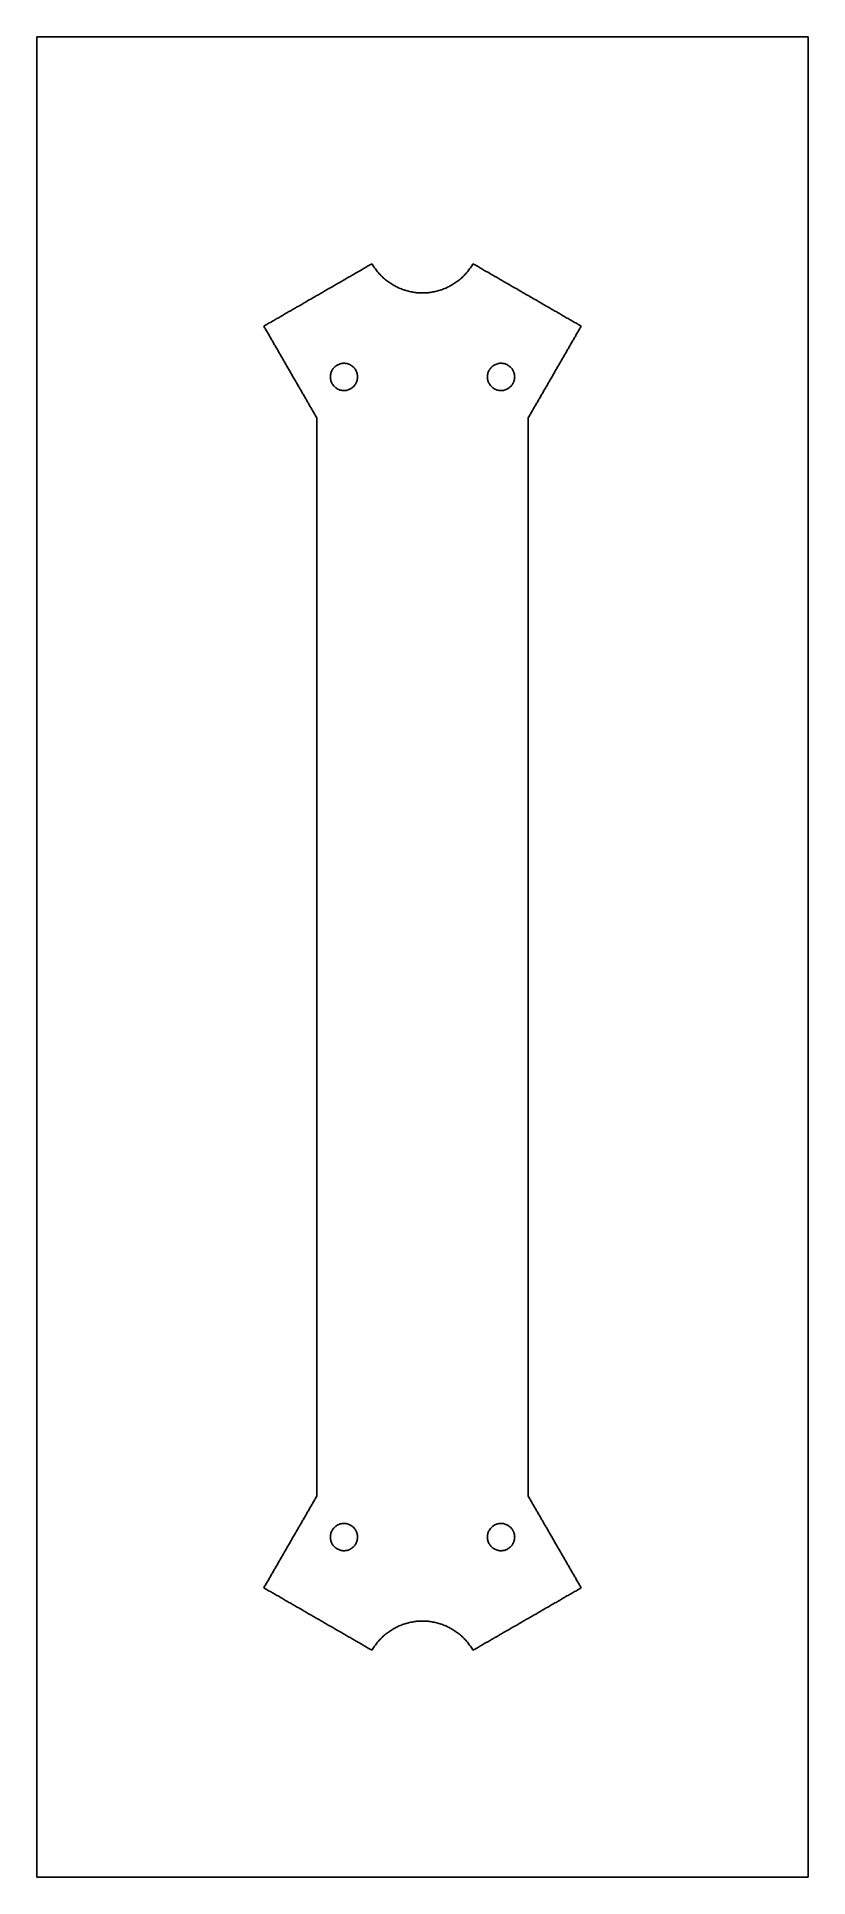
# Model space of a CAD drawing. Header units: metres. Extents: x -31 to 54, y -42 to 161.
import ezdxf

# ---------------------------------------------------------------- set-up
doc = ezdxf.new("R2010")
doc.units = ezdxf.units.M

msp = doc.modelspace()

# ---------------------------------------------------------------- linework, layer by layer
at = {"color": 255}
for points in [[(54.12, 160.77, 0), (53.26, 160.77, 0), (52.41, 160.77, 0), (51.55, 160.77, 0), (50.69, 160.77, 0), (49.83, 160.77, 0), (48.97, 160.77, 0), (48.12, 160.77, 0), (47.26, 160.77, 0), (46.4, 160.77, 0), (45.54, 160.77, 0), (44.68, 160.77, 0), (43.83, 160.77, 0), (42.97, 160.77, 0), (42.11, 160.77, 0), (41.25, 160.77, 0), (40.39, 160.77, 0), (39.54, 160.77, 0), (38.68, 160.77, 0), (37.82, 160.77, 0), (36.96, 160.77, 0), (36.1, 160.77, 0), (35.25, 160.77, 0), (34.39, 160.77, 0), (33.53, 160.77, 0), (32.67, 160.77, 0), (31.81, 160.77, 0), (30.96, 160.77, 0), (30.1, 160.77, 0), (29.24, 160.77, 0), (28.38, 160.77, 0), (27.52, 160.77, 0), (26.66, 160.77, 0), (25.81, 160.77, 0), (24.95, 160.77, 0), (24.09, 160.77, 0), (23.23, 160.77, 0), (22.37, 160.77, 0), (21.52, 160.77, 0), (20.66, 160.77, 0), (19.8, 160.77, 0), (18.94, 160.77, 0), (18.08, 160.77, 0), (17.23, 160.77, 0), (16.37, 160.77, 0), (15.51, 160.77, 0), (14.65, 160.77, 0), (13.79, 160.77, 0), (12.94, 160.77, 0), (12.08, 160.77, 0), (11.22, 160.77, 0), (10.36, 160.77, 0), (9.5, 160.77, 0), (8.65, 160.77, 0), (7.79, 160.77, 0), (6.93, 160.77, 0), (6.07, 160.77, 0), (5.21, 160.77, 0), (4.36, 160.77, 0), (3.5, 160.77, 0), (2.64, 160.77, 0), (1.78, 160.77, 0), (0.92, 160.77, 0), (0.07, 160.77, 0), (-0.79, 160.77, 0), (-1.65, 160.77, 0), (-2.51, 160.77, 0), (-3.37, 160.77, 0), (-4.22, 160.77, 0), (-5.08, 160.77, 0), (-5.94, 160.77, 0), (-6.8, 160.77, 0), (-7.66, 160.77, 0), (-8.52, 160.77, 0), (-9.37, 160.77, 0), (-10.23, 160.77, 0), (-11.09, 160.77, 0), (-11.95, 160.77, 0), (-12.81, 160.77, 0), (-13.66, 160.77, 0), (-14.52, 160.77, 0), (-15.38, 160.77, 0), (-16.24, 160.77, 0), (-17.1, 160.77, 0), (-17.95, 160.77, 0), (-18.81, 160.77, 0), (-19.67, 160.77, 0), (-20.53, 160.77, 0), (-21.39, 160.77, 0), (-22.24, 160.77, 0), (-23.1, 160.77, 0), (-23.96, 160.77, 0), (-24.82, 160.77, 0), (-25.68, 160.77, 0), (-26.53, 160.77, 0), (-27.39, 160.77, 0), (-28.25, 160.77, 0), (-29.11, 160.77, 0), (-29.97, 160.77, 0), (-30.82, 160.77, 0)], [(-30.82, 160.77, 0), (-30.82, 158.72, 0), (-30.82, 156.67, 0), (-30.82, 154.62, 0), (-30.82, 152.57, 0), (-30.82, 150.53, 0), (-30.82, 148.48, 0), (-30.82, 146.43, 0), (-30.82, 144.38, 0), (-30.82, 142.34, 0), (-30.82, 140.29, 0), (-30.82, 138.24, 0), (-30.82, 136.19, 0), (-30.82, 134.14, 0), (-30.82, 132.1, 0), (-30.82, 130.05, 0), (-30.82, 128, 0), (-30.82, 125.95, 0), (-30.82, 123.91, 0), (-30.82, 121.86, 0), (-30.82, 119.81, 0), (-30.82, 117.76, 0), (-30.82, 115.71, 0), (-30.82, 113.67, 0), (-30.82, 111.62, 0), (-30.82, 109.57, 0), (-30.82, 107.52, 0), (-30.82, 105.48, 0), (-30.82, 103.43, 0), (-30.82, 101.38, 0), (-30.82, 99.33, 0), (-30.82, 97.28, 0), (-30.82, 95.24, 0), (-30.82, 93.19, 0), (-30.82, 91.14, 0), (-30.82, 89.09, 0), (-30.82, 87.05, 0), (-30.82, 85, 0), (-30.82, 82.95, 0), (-30.82, 80.9, 0), (-30.82, 78.85, 0), (-30.82, 76.81, 0), (-30.82, 74.76, 0), (-30.82, 72.71, 0), (-30.82, 70.66, 0), (-30.82, 68.62, 0), (-30.82, 66.57, 0), (-30.82, 64.52, 0), (-30.82, 62.47, 0), (-30.82, 60.42, 0), (-30.82, 58.38, 0), (-30.82, 56.33, 0), (-30.82, 54.28, 0), (-30.82, 52.23, 0), (-30.82, 50.18, 0), (-30.82, 48.14, 0), (-30.82, 46.09, 0), (-30.82, 44.04, 0), (-30.82, 41.99, 0), (-30.82, 39.95, 0), (-30.82, 37.9, 0), (-30.82, 35.85, 0), (-30.82, 33.8, 0), (-30.82, 31.75, 0), (-30.82, 29.71, 0), (-30.82, 27.66, 0), (-30.82, 25.61, 0), (-30.82, 23.56, 0), (-30.82, 21.52, 0), (-30.82, 19.47, 0), (-30.82, 17.42, 0), (-30.82, 15.37, 0), (-30.82, 13.32, 0), (-30.82, 11.28, 0), (-30.82, 9.23, 0), (-30.82, 7.18, 0), (-30.82, 5.13, 0), (-30.82, 3.09, 0), (-30.82, 1.04, 0), (-30.82, -1.01, 0), (-30.82, -3.06, 0), (-30.82, -5.11, 0), (-30.82, -7.15, 0), (-30.82, -9.2, 0), (-30.82, -11.25, 0), (-30.82, -13.3, 0), (-30.82, -15.34, 0), (-30.82, -17.39, 0), (-30.82, -19.44, 0), (-30.82, -21.49, 0), (-30.82, -23.54, 0), (-30.82, -25.58, 0), (-30.82, -27.63, 0), (-30.82, -29.68, 0), (-30.82, -31.73, 0), (-30.82, -33.77, 0), (-30.82, -35.82, 0), (-30.82, -37.87, 0), (-30.82, -39.92, 0), (-30.82, -41.97, 0)], [(-30.82, 160.77, 0), (-30.82, 158.72, 0), (-30.82, 156.67, 0), (-30.82, 154.62, 0), (-30.82, 152.57, 0), (-30.82, 150.53, 0), (-30.82, 148.48, 0), (-30.82, 146.43, 0), (-30.82, 144.38, 0), (-30.82, 142.34, 0), (-30.82, 140.29, 0), (-30.82, 138.24, 0), (-30.82, 136.19, 0), (-30.82, 134.14, 0), (-30.82, 132.1, 0), (-30.82, 130.05, 0), (-30.82, 128, 0), (-30.82, 125.95, 0), (-30.82, 123.91, 0), (-30.82, 121.86, 0), (-30.82, 119.81, 0), (-30.82, 117.76, 0), (-30.82, 115.71, 0), (-30.82, 113.67, 0), (-30.82, 111.62, 0), (-30.82, 109.57, 0), (-30.82, 107.52, 0), (-30.82, 105.48, 0), (-30.82, 103.43, 0), (-30.82, 101.38, 0), (-30.82, 99.33, 0), (-30.82, 97.28, 0), (-30.82, 95.24, 0), (-30.82, 93.19, 0), (-30.82, 91.14, 0), (-30.82, 89.09, 0), (-30.82, 87.05, 0), (-30.82, 85, 0), (-30.82, 82.95, 0), (-30.82, 80.9, 0), (-30.82, 78.85, 0), (-30.82, 76.81, 0), (-30.82, 74.76, 0), (-30.82, 72.71, 0), (-30.82, 70.66, 0), (-30.82, 68.62, 0), (-30.82, 66.57, 0), (-30.82, 64.52, 0), (-30.82, 62.47, 0), (-30.82, 60.42, 0), (-30.82, 58.38, 0), (-30.82, 56.33, 0), (-30.82, 54.28, 0), (-30.82, 52.23, 0), (-30.82, 50.18, 0), (-30.82, 48.14, 0), (-30.82, 46.09, 0), (-30.82, 44.04, 0), (-30.82, 41.99, 0), (-30.82, 39.95, 0), (-30.82, 37.9, 0), (-30.82, 35.85, 0), (-30.82, 33.8, 0), (-30.82, 31.75, 0), (-30.82, 29.71, 0), (-30.82, 27.66, 0), (-30.82, 25.61, 0), (-30.82, 23.56, 0), (-30.82, 21.52, 0), (-30.82, 19.47, 0), (-30.82, 17.42, 0), (-30.82, 15.37, 0), (-30.82, 13.32, 0), (-30.82, 11.28, 0), (-30.82, 9.23, 0), (-30.82, 7.18, 0), (-30.82, 5.13, 0), (-30.82, 3.09, 0), (-30.82, 1.04, 0), (-30.82, -1.01, 0), (-30.82, -3.06, 0), (-30.82, -5.11, 0), (-30.82, -7.15, 0), (-30.82, -9.2, 0), (-30.82, -11.25, 0), (-30.82, -13.3, 0), (-30.82, -15.34, 0), (-30.82, -17.39, 0), (-30.82, -19.44, 0), (-30.82, -21.49, 0), (-30.82, -23.54, 0), (-30.82, -25.58, 0), (-30.82, -27.63, 0), (-30.82, -29.68, 0), (-30.82, -31.73, 0), (-30.82, -33.77, 0), (-30.82, -35.82, 0), (-30.82, -37.87, 0), (-30.82, -39.92, 0), (-30.82, -41.97, 0)], [(54.12, -41.97, 0), (54.12, -39.92, 0), (54.12, -37.87, 0), (54.12, -35.82, 0), (54.12, -33.77, 0), (54.12, -31.73, 0), (54.12, -29.68, 0), (54.12, -27.63, 0), (54.12, -25.58, 0), (54.12, -23.54, 0), (54.12, -21.49, 0), (54.12, -19.44, 0), (54.12, -17.39, 0), (54.12, -15.34, 0), (54.12, -13.3, 0), (54.12, -11.25, 0), (54.12, -9.2, 0), (54.12, -7.15, 0), (54.12, -5.11, 0), (54.12, -3.06, 0), (54.12, -1.01, 0), (54.12, 1.04, 0), (54.12, 3.09, 0), (54.12, 5.13, 0), (54.12, 7.18, 0), (54.12, 9.23, 0), (54.12, 11.28, 0), (54.12, 13.32, 0), (54.12, 15.37, 0), (54.12, 17.42, 0), (54.12, 19.47, 0), (54.12, 21.52, 0), (54.12, 23.56, 0), (54.12, 25.61, 0), (54.12, 27.66, 0), (54.12, 29.71, 0), (54.12, 31.75, 0), (54.12, 33.8, 0), (54.12, 35.85, 0), (54.12, 37.9, 0), (54.12, 39.95, 0), (54.12, 41.99, 0), (54.12, 44.04, 0), (54.12, 46.09, 0), (54.12, 48.14, 0), (54.12, 50.18, 0), (54.12, 52.23, 0), (54.12, 54.28, 0), (54.12, 56.33, 0), (54.12, 58.38, 0), (54.12, 60.42, 0), (54.12, 62.47, 0), (54.12, 64.52, 0), (54.12, 66.57, 0), (54.12, 68.62, 0), (54.12, 70.66, 0), (54.12, 72.71, 0), (54.12, 74.76, 0), (54.12, 76.81, 0), (54.12, 78.85, 0), (54.12, 80.9, 0), (54.12, 82.95, 0), (54.12, 85, 0), (54.12, 87.05, 0), (54.12, 89.09, 0), (54.12, 91.14, 0), (54.12, 93.19, 0), (54.12, 95.24, 0), (54.12, 97.28, 0), (54.12, 99.33, 0), (54.12, 101.38, 0), (54.12, 103.43, 0), (54.12, 105.48, 0), (54.12, 107.52, 0), (54.12, 109.57, 0), (54.12, 111.62, 0), (54.12, 113.67, 0), (54.12, 115.71, 0), (54.12, 117.76, 0), (54.12, 119.81, 0), (54.12, 121.86, 0), (54.12, 123.91, 0), (54.12, 125.95, 0), (54.12, 128, 0), (54.12, 130.05, 0), (54.12, 132.1, 0), (54.12, 134.14, 0), (54.12, 136.19, 0), (54.12, 138.24, 0), (54.12, 140.29, 0), (54.12, 142.34, 0), (54.12, 144.38, 0), (54.12, 146.43, 0), (54.12, 148.48, 0), (54.12, 150.53, 0), (54.12, 152.57, 0), (54.12, 154.62, 0), (54.12, 156.67, 0), (54.12, 158.72, 0), (54.12, 160.77, 0)], [(-5.82, 128.89, 0), (-5.7, 128.96, 0), (-5.58, 129.03, 0), (-5.46, 129.1, 0), (-5.34, 129.17, 0), (-5.22, 129.24, 0), (-5.1, 129.31, 0), (-4.98, 129.37, 0), (-4.86, 129.44, 0), (-4.74, 129.51, 0), (-4.62, 129.58, 0), (-4.5, 129.65, 0), (-4.38, 129.72, 0), (-4.26, 129.79, 0), (-4.14, 129.86, 0), (-4.02, 129.93, 0), (-3.9, 130, 0), (-3.78, 130.07, 0), (-3.66, 130.14, 0), (-3.54, 130.21, 0), (-3.42, 130.28, 0), (-3.3, 130.35, 0), (-3.18, 130.42, 0), (-3.06, 130.49, 0), (-2.94, 130.56, 0), (-2.82, 130.62, 0), (-2.7, 130.69, 0), (-2.58, 130.76, 0), (-2.46, 130.83, 0), (-2.34, 130.9, 0), (-2.21, 130.97, 0), (-2.09, 131.04, 0), (-1.97, 131.11, 0), (-1.85, 131.18, 0), (-1.73, 131.25, 0), (-1.61, 131.32, 0), (-1.49, 131.39, 0), (-1.37, 131.46, 0), (-1.25, 131.53, 0), (-1.13, 131.6, 0), (-1.01, 131.67, 0), (-0.89, 131.74, 0), (-0.77, 131.81, 0), (-0.65, 131.88, 0), (-0.53, 131.94, 0), (-0.41, 132.01, 0), (-0.29, 132.08, 0), (-0.17, 132.15, 0), (-0.05, 132.22, 0), (0.07, 132.29, 0), (0.19, 132.36, 0), (0.31, 132.43, 0), (0.43, 132.5, 0), (0.55, 132.57, 0), (0.67, 132.64, 0), (0.79, 132.71, 0), (0.91, 132.78, 0), (1.03, 132.85, 0), (1.15, 132.92, 0), (1.27, 132.99, 0), (1.39, 133.06, 0), (1.51, 133.13, 0), (1.64, 133.2, 0), (1.76, 133.26, 0), (1.88, 133.33, 0), (2, 133.4, 0), (2.12, 133.47, 0), (2.24, 133.54, 0), (2.36, 133.61, 0), (2.48, 133.68, 0), (2.6, 133.75, 0), (2.72, 133.82, 0), (2.84, 133.89, 0), (2.96, 133.96, 0), (3.08, 134.03, 0), (3.2, 134.1, 0), (3.32, 134.17, 0), (3.44, 134.24, 0), (3.56, 134.31, 0), (3.68, 134.38, 0), (3.8, 134.45, 0), (3.92, 134.52, 0), (4.04, 134.58, 0), (4.16, 134.65, 0), (4.28, 134.72, 0), (4.4, 134.79, 0), (4.52, 134.86, 0), (4.64, 134.93, 0), (4.76, 135, 0), (4.88, 135.07, 0), (5, 135.14, 0), (5.12, 135.21, 0), (5.24, 135.28, 0), (5.37, 135.35, 0), (5.49, 135.42, 0), (5.61, 135.49, 0), (5.73, 135.56, 0), (5.85, 135.63, 0), (5.97, 135.7, 0), (6.09, 135.77, 0)], [(17.21, 135.77, 0), (17.14, 135.65, 0), (17.07, 135.53, 0), (17, 135.42, 0), (16.92, 135.31, 0), (16.84, 135.2, 0), (16.76, 135.09, 0), (16.68, 134.98, 0), (16.59, 134.87, 0), (16.5, 134.77, 0), (16.41, 134.67, 0), (16.32, 134.57, 0), (16.23, 134.47, 0), (16.13, 134.38, 0), (16.03, 134.28, 0), (15.93, 134.19, 0), (15.83, 134.1, 0), (15.72, 134.01, 0), (15.62, 133.93, 0), (15.51, 133.85, 0), (15.4, 133.76, 0), (15.29, 133.69, 0), (15.18, 133.61, 0), (15.06, 133.54, 0), (14.95, 133.47, 0), (14.83, 133.4, 0), (14.71, 133.33, 0), (14.59, 133.27, 0), (14.47, 133.21, 0), (14.35, 133.15, 0), (14.22, 133.09, 0), (14.1, 133.04, 0), (13.97, 132.99, 0), (13.85, 132.94, 0), (13.72, 132.9, 0), (13.59, 132.85, 0), (13.46, 132.81, 0), (13.33, 132.78, 0), (13.2, 132.74, 0), (13.06, 132.71, 0), (12.93, 132.68, 0), (12.8, 132.66, 0), (12.66, 132.63, 0), (12.53, 132.61, 0), (12.39, 132.6, 0), (12.26, 132.58, 0), (12.12, 132.57, 0), (11.99, 132.56, 0), (11.85, 132.56, 0), (11.72, 132.55, 0), (11.58, 132.55, 0), (11.45, 132.56, 0), (11.31, 132.56, 0), (11.17, 132.57, 0), (11.04, 132.58, 0), (10.9, 132.6, 0), (10.77, 132.61, 0), (10.63, 132.63, 0), (10.5, 132.66, 0), (10.37, 132.68, 0), (10.23, 132.71, 0), (10.1, 132.74, 0), (9.97, 132.78, 0), (9.84, 132.81, 0), (9.71, 132.85, 0), (9.58, 132.9, 0), (9.45, 132.94, 0), (9.33, 132.99, 0), (9.2, 133.04, 0), (9.07, 133.09, 0), (8.95, 133.15, 0), (8.83, 133.21, 0), (8.71, 133.27, 0), (8.59, 133.33, 0), (8.47, 133.4, 0), (8.35, 133.47, 0), (8.23, 133.54, 0), (8.12, 133.61, 0), (8.01, 133.69, 0), (7.9, 133.76, 0), (7.79, 133.85, 0), (7.68, 133.93, 0), (7.57, 134.01, 0), (7.47, 134.1, 0), (7.37, 134.19, 0), (7.27, 134.28, 0), (7.17, 134.38, 0), (7.07, 134.47, 0), (6.98, 134.57, 0), (6.89, 134.67, 0), (6.8, 134.77, 0), (6.71, 134.87, 0), (6.62, 134.98, 0), (6.54, 135.09, 0), (6.46, 135.2, 0), (6.38, 135.31, 0), (6.3, 135.42, 0), (6.23, 135.53, 0), (6.16, 135.65, 0), (6.09, 135.77, 0)], [(17.21, 135.77, 0), (17.33, 135.7, 0), (17.45, 135.63, 0), (17.57, 135.56, 0), (17.69, 135.49, 0), (17.81, 135.42, 0), (17.93, 135.35, 0), (18.05, 135.28, 0), (18.17, 135.21, 0), (18.29, 135.14, 0), (18.41, 135.07, 0), (18.53, 135, 0), (18.65, 134.93, 0), (18.78, 134.86, 0), (18.9, 134.79, 0), (19.02, 134.72, 0), (19.14, 134.65, 0), (19.26, 134.58, 0), (19.38, 134.52, 0), (19.5, 134.45, 0), (19.62, 134.38, 0), (19.74, 134.31, 0), (19.86, 134.24, 0), (19.98, 134.17, 0), (20.1, 134.1, 0), (20.22, 134.03, 0), (20.34, 133.96, 0), (20.46, 133.89, 0), (20.58, 133.82, 0), (20.7, 133.75, 0), (20.82, 133.68, 0), (20.94, 133.61, 0), (21.06, 133.54, 0), (21.18, 133.47, 0), (21.3, 133.4, 0), (21.42, 133.33, 0), (21.54, 133.26, 0), (21.66, 133.2, 0), (21.78, 133.13, 0), (21.9, 133.06, 0), (22.02, 132.99, 0), (22.14, 132.92, 0), (22.26, 132.85, 0), (22.38, 132.78, 0), (22.5, 132.71, 0), (22.63, 132.64, 0), (22.75, 132.57, 0), (22.87, 132.5, 0), (22.99, 132.43, 0), (23.11, 132.36, 0), (23.23, 132.29, 0), (23.35, 132.22, 0), (23.47, 132.15, 0), (23.59, 132.08, 0), (23.71, 132.01, 0), (23.83, 131.94, 0), (23.95, 131.88, 0), (24.07, 131.81, 0), (24.19, 131.74, 0), (24.31, 131.67, 0), (24.43, 131.6, 0), (24.55, 131.53, 0), (24.67, 131.46, 0), (24.79, 131.39, 0), (24.91, 131.32, 0), (25.03, 131.25, 0), (25.15, 131.18, 0), (25.27, 131.11, 0), (25.39, 131.04, 0), (25.51, 130.97, 0), (25.63, 130.9, 0), (25.75, 130.83, 0), (25.87, 130.76, 0), (25.99, 130.69, 0), (26.11, 130.62, 0), (26.23, 130.56, 0), (26.36, 130.49, 0), (26.48, 130.42, 0), (26.6, 130.35, 0), (26.72, 130.28, 0), (26.84, 130.21, 0), (26.96, 130.14, 0), (27.08, 130.07, 0), (27.2, 130, 0), (27.32, 129.93, 0), (27.44, 129.86, 0), (27.56, 129.79, 0), (27.68, 129.72, 0), (27.8, 129.65, 0), (27.92, 129.58, 0), (28.04, 129.51, 0), (28.16, 129.44, 0), (28.28, 129.37, 0), (28.4, 129.31, 0), (28.52, 129.24, 0), (28.64, 129.17, 0), (28.76, 129.1, 0), (28.88, 129.03, 0), (29, 128.96, 0), (29.12, 128.89, 0)], [(0, 118.8, 0), (-0.06, 118.9, 0), (-0.12, 119, 0), (-0.18, 119.11, 0), (-0.24, 119.21, 0), (-0.29, 119.31, 0), (-0.35, 119.41, 0), (-0.41, 119.51, 0), (-0.47, 119.62, 0), (-0.53, 119.72, 0), (-0.59, 119.82, 0), (-0.65, 119.92, 0), (-0.71, 120.02, 0), (-0.76, 120.12, 0), (-0.82, 120.23, 0), (-0.88, 120.33, 0), (-0.94, 120.43, 0), (-1, 120.53, 0), (-1.06, 120.63, 0), (-1.12, 120.74, 0), (-1.18, 120.84, 0), (-1.24, 120.94, 0), (-1.29, 121.04, 0), (-1.35, 121.14, 0), (-1.41, 121.25, 0), (-1.47, 121.35, 0), (-1.53, 121.45, 0), (-1.59, 121.55, 0), (-1.65, 121.65, 0), (-1.71, 121.76, 0), (-1.76, 121.86, 0), (-1.82, 121.96, 0), (-1.88, 122.06, 0), (-1.94, 122.16, 0), (-2, 122.26, 0), (-2.06, 122.37, 0), (-2.12, 122.47, 0), (-2.18, 122.57, 0), (-2.24, 122.67, 0), (-2.29, 122.77, 0), (-2.35, 122.88, 0), (-2.41, 122.98, 0), (-2.47, 123.08, 0), (-2.53, 123.18, 0), (-2.59, 123.28, 0), (-2.65, 123.39, 0), (-2.71, 123.49, 0), (-2.77, 123.59, 0), (-2.82, 123.69, 0), (-2.88, 123.79, 0), (-2.94, 123.9, 0), (-3, 124, 0), (-3.06, 124.1, 0), (-3.12, 124.2, 0), (-3.18, 124.3, 0), (-3.24, 124.4, 0), (-3.29, 124.51, 0), (-3.35, 124.61, 0), (-3.41, 124.71, 0), (-3.47, 124.81, 0), (-3.53, 124.91, 0), (-3.59, 125.02, 0), (-3.65, 125.12, 0), (-3.71, 125.22, 0), (-3.77, 125.32, 0), (-3.82, 125.42, 0), (-3.88, 125.53, 0), (-3.94, 125.63, 0), (-4, 125.73, 0), (-4.06, 125.83, 0), (-4.12, 125.93, 0), (-4.18, 126.04, 0), (-4.24, 126.14, 0), (-4.29, 126.24, 0), (-4.35, 126.34, 0), (-4.41, 126.44, 0), (-4.47, 126.54, 0), (-4.53, 126.65, 0), (-4.59, 126.75, 0), (-4.65, 126.85, 0), (-4.71, 126.95, 0), (-4.77, 127.05, 0), (-4.82, 127.16, 0), (-4.88, 127.26, 0), (-4.94, 127.36, 0), (-5, 127.46, 0), (-5.06, 127.56, 0), (-5.12, 127.67, 0), (-5.18, 127.77, 0), (-5.24, 127.87, 0), (-5.29, 127.97, 0), (-5.35, 128.07, 0), (-5.41, 128.18, 0), (-5.47, 128.28, 0), (-5.53, 128.38, 0), (-5.59, 128.48, 0), (-5.65, 128.58, 0), (-5.71, 128.68, 0), (-5.77, 128.79, 0), (-5.82, 128.89, 0)], [(29.12, 128.89, 0), (29.06, 128.79, 0), (29, 128.68, 0), (28.95, 128.58, 0), (28.89, 128.48, 0), (28.83, 128.38, 0), (28.77, 128.28, 0), (28.71, 128.18, 0), (28.65, 128.07, 0), (28.59, 127.97, 0), (28.53, 127.87, 0), (28.48, 127.77, 0), (28.42, 127.67, 0), (28.36, 127.56, 0), (28.3, 127.46, 0), (28.24, 127.36, 0), (28.18, 127.26, 0), (28.12, 127.16, 0), (28.06, 127.05, 0), (28, 126.95, 0), (27.95, 126.85, 0), (27.89, 126.75, 0), (27.83, 126.65, 0), (27.77, 126.54, 0), (27.71, 126.44, 0), (27.65, 126.34, 0), (27.59, 126.24, 0), (27.53, 126.14, 0), (27.48, 126.04, 0), (27.42, 125.93, 0), (27.36, 125.83, 0), (27.3, 125.73, 0), (27.24, 125.63, 0), (27.18, 125.53, 0), (27.12, 125.42, 0), (27.06, 125.32, 0), (27, 125.22, 0), (26.95, 125.12, 0), (26.89, 125.02, 0), (26.83, 124.91, 0), (26.77, 124.81, 0), (26.71, 124.71, 0), (26.65, 124.61, 0), (26.59, 124.51, 0), (26.53, 124.4, 0), (26.47, 124.3, 0), (26.42, 124.2, 0), (26.36, 124.1, 0), (26.3, 124, 0), (26.24, 123.9, 0), (26.18, 123.79, 0), (26.12, 123.69, 0), (26.06, 123.59, 0), (26, 123.49, 0), (25.95, 123.39, 0), (25.89, 123.28, 0), (25.83, 123.18, 0), (25.77, 123.08, 0), (25.71, 122.98, 0), (25.65, 122.88, 0), (25.59, 122.77, 0), (25.53, 122.67, 0), (25.47, 122.57, 0), (25.42, 122.47, 0), (25.36, 122.37, 0), (25.3, 122.26, 0), (25.24, 122.16, 0), (25.18, 122.06, 0), (25.12, 121.96, 0), (25.06, 121.86, 0), (25, 121.76, 0), (24.95, 121.65, 0), (24.89, 121.55, 0), (24.83, 121.45, 0), (24.77, 121.35, 0), (24.71, 121.25, 0), (24.65, 121.14, 0), (24.59, 121.04, 0), (24.53, 120.94, 0), (24.47, 120.84, 0), (24.42, 120.74, 0), (24.36, 120.63, 0), (24.3, 120.53, 0), (24.24, 120.43, 0), (24.18, 120.33, 0), (24.12, 120.23, 0), (24.06, 120.12, 0), (24, 120.02, 0), (23.95, 119.92, 0), (23.89, 119.82, 0), (23.83, 119.72, 0), (23.77, 119.62, 0), (23.71, 119.51, 0), (23.65, 119.41, 0), (23.59, 119.31, 0), (23.53, 119.21, 0), (23.47, 119.11, 0), (23.42, 119, 0), (23.36, 118.9, 0), (23.3, 118.8, 0)], [(4.5, 123.3, 0), (4.5, 123.4, 0), (4.49, 123.49, 0), (4.47, 123.58, 0), (4.45, 123.68, 0), (4.43, 123.77, 0), (4.39, 123.86, 0), (4.35, 123.94, 0), (4.31, 124.03, 0), (4.26, 124.11, 0), (4.21, 124.19, 0), (4.15, 124.26, 0), (4.09, 124.34, 0), (4.02, 124.4, 0), (3.95, 124.46, 0), (3.87, 124.52, 0), (3.79, 124.57, 0), (3.71, 124.62, 0), (3.62, 124.66, 0), (3.54, 124.7, 0), (3.45, 124.73, 0), (3.35, 124.76, 0), (3.26, 124.78, 0), (3.17, 124.79, 0), (3.07, 124.8, 0), (2.98, 124.8, 0), (2.88, 124.8, 0), (2.79, 124.78, 0), (2.69, 124.77, 0), (2.6, 124.75, 0), (2.51, 124.72, 0), (2.42, 124.68, 0), (2.33, 124.64, 0), (2.25, 124.6, 0), (2.17, 124.55, 0), (2.09, 124.49, 0), (2.02, 124.43, 0), (1.95, 124.37, 0), (1.88, 124.3, 0), (1.82, 124.23, 0), (1.76, 124.15, 0), (1.71, 124.07, 0), (1.67, 123.99, 0), (1.63, 123.9, 0), (1.59, 123.81, 0), (1.56, 123.72, 0), (1.54, 123.63, 0), (1.52, 123.54, 0), (1.51, 123.44, 0), (1.5, 123.35, 0), (1.5, 123.25, 0), (1.51, 123.16, 0), (1.52, 123.06, 0), (1.54, 122.97, 0), (1.56, 122.88, 0), (1.59, 122.79, 0), (1.63, 122.7, 0), (1.67, 122.61, 0), (1.71, 122.53, 0), (1.76, 122.45, 0), (1.82, 122.37, 0), (1.88, 122.3, 0), (1.95, 122.23, 0), (2.02, 122.17, 0), (2.09, 122.11, 0), (2.17, 122.05, 0), (2.25, 122, 0), (2.33, 121.96, 0), (2.42, 121.92, 0), (2.51, 121.88, 0), (2.6, 121.85, 0), (2.69, 121.83, 0), (2.79, 121.82, 0), (2.88, 121.8, 0), (2.98, 121.8, 0), (3.07, 121.8, 0), (3.17, 121.81, 0), (3.26, 121.82, 0), (3.35, 121.84, 0), (3.45, 121.87, 0), (3.54, 121.9, 0), (3.62, 121.94, 0), (3.71, 121.98, 0), (3.79, 122.03, 0), (3.87, 122.08, 0), (3.95, 122.14, 0), (4.02, 122.2, 0), (4.09, 122.26, 0), (4.15, 122.34, 0), (4.21, 122.41, 0), (4.26, 122.49, 0), (4.31, 122.57, 0), (4.35, 122.66, 0), (4.39, 122.74, 0), (4.43, 122.83, 0), (4.45, 122.92, 0), (4.47, 123.02, 0), (4.49, 123.11, 0), (4.5, 123.2, 0), (4.5, 123.3, 0)], [(21.8, 123.3, 0), (21.79, 123.4, 0), (21.79, 123.49, 0), (21.77, 123.58, 0), (21.75, 123.68, 0), (21.72, 123.77, 0), (21.69, 123.86, 0), (21.65, 123.94, 0), (21.61, 124.03, 0), (21.56, 124.11, 0), (21.51, 124.19, 0), (21.45, 124.26, 0), (21.38, 124.34, 0), (21.32, 124.4, 0), (21.24, 124.46, 0), (21.17, 124.52, 0), (21.09, 124.57, 0), (21.01, 124.62, 0), (20.92, 124.66, 0), (20.83, 124.7, 0), (20.74, 124.73, 0), (20.65, 124.76, 0), (20.56, 124.78, 0), (20.46, 124.79, 0), (20.37, 124.8, 0), (20.27, 124.8, 0), (20.18, 124.8, 0), (20.08, 124.78, 0), (19.99, 124.77, 0), (19.9, 124.75, 0), (19.81, 124.72, 0), (19.72, 124.68, 0), (19.63, 124.64, 0), (19.55, 124.6, 0), (19.47, 124.55, 0), (19.39, 124.49, 0), (19.32, 124.43, 0), (19.25, 124.37, 0), (19.18, 124.3, 0), (19.12, 124.23, 0), (19.06, 124.15, 0), (19.01, 124.07, 0), (18.96, 123.99, 0), (18.92, 123.9, 0), (18.89, 123.81, 0), (18.86, 123.72, 0), (18.83, 123.63, 0), (18.82, 123.54, 0), (18.8, 123.44, 0), (18.8, 123.35, 0), (18.8, 123.25, 0), (18.8, 123.16, 0), (18.82, 123.06, 0), (18.83, 122.97, 0), (18.86, 122.88, 0), (18.89, 122.79, 0), (18.92, 122.7, 0), (18.96, 122.61, 0), (19.01, 122.53, 0), (19.06, 122.45, 0), (19.12, 122.37, 0), (19.18, 122.3, 0), (19.25, 122.23, 0), (19.32, 122.17, 0), (19.39, 122.11, 0), (19.47, 122.05, 0), (19.55, 122, 0), (19.63, 121.96, 0), (19.72, 121.92, 0), (19.81, 121.88, 0), (19.9, 121.85, 0), (19.99, 121.83, 0), (20.08, 121.82, 0), (20.18, 121.8, 0), (20.27, 121.8, 0), (20.37, 121.8, 0), (20.46, 121.81, 0), (20.56, 121.82, 0), (20.65, 121.84, 0), (20.74, 121.87, 0), (20.83, 121.9, 0), (20.92, 121.94, 0), (21.01, 121.98, 0), (21.09, 122.03, 0), (21.17, 122.08, 0), (21.24, 122.14, 0), (21.32, 122.2, 0), (21.38, 122.26, 0), (21.45, 122.34, 0), (21.51, 122.41, 0), (21.56, 122.49, 0), (21.61, 122.57, 0), (21.65, 122.66, 0), (21.69, 122.74, 0), (21.72, 122.83, 0), (21.75, 122.92, 0), (21.77, 123.02, 0), (21.79, 123.11, 0), (21.79, 123.2, 0), (21.8, 123.3, 0)], [(0, 0, 0), (0, 1.2, 0), (0, 2.4, 0), (0, 3.6, 0), (0, 4.8, 0), (0, 6, 0), (0, 7.2, 0), (0, 8.4, 0), (0, 9.6, 0), (0, 10.8, 0), (0, 12, 0), (0, 13.2, 0), (0, 14.4, 0), (0, 15.6, 0), (0, 16.8, 0), (0, 18, 0), (0, 19.2, 0), (0, 20.4, 0), (0, 21.6, 0), (0, 22.8, 0), (0, 24, 0), (0, 25.2, 0), (0, 26.4, 0), (0, 27.6, 0), (0, 28.8, 0), (0, 30, 0), (0, 31.2, 0), (0, 32.4, 0), (0, 33.6, 0), (0, 34.8, 0), (0, 36, 0), (0, 37.2, 0), (0, 38.4, 0), (0, 39.6, 0), (0, 40.8, 0), (0, 42, 0), (0, 43.2, 0), (0, 44.4, 0), (0, 45.6, 0), (0, 46.8, 0), (0, 48, 0), (0, 49.2, 0), (0, 50.4, 0), (0, 51.6, 0), (0, 52.8, 0), (0, 54, 0), (0, 55.2, 0), (0, 56.4, 0), (0, 57.6, 0), (0, 58.8, 0), (0, 60, 0), (0, 61.2, 0), (0, 62.4, 0), (0, 63.6, 0), (0, 64.8, 0), (0, 66, 0), (0, 67.2, 0), (0, 68.4, 0), (0, 69.6, 0), (0, 70.8, 0), (0, 72, 0), (0, 73.2, 0), (0, 74.4, 0), (0, 75.6, 0), (0, 76.8, 0), (0, 78, 0), (0, 79.2, 0), (0, 80.4, 0), (0, 81.6, 0), (0, 82.8, 0), (0, 84, 0), (0, 85.2, 0), (0, 86.4, 0), (0, 87.6, 0), (0, 88.8, 0), (0, 90, 0), (0, 91.2, 0), (0, 92.4, 0), (0, 93.6, 0), (0, 94.8, 0), (0, 96, 0), (0, 97.2, 0), (0, 98.4, 0), (0, 99.6, 0), (0, 100.8, 0), (0, 102, 0), (0, 103.2, 0), (0, 104.4, 0), (0, 105.6, 0), (0, 106.8, 0), (0, 108, 0), (0, 109.2, 0), (0, 110.4, 0), (0, 111.6, 0), (0, 112.8, 0), (0, 114, 0), (0, 115.2, 0), (0, 116.4, 0), (0, 117.6, 0), (0, 118.8, 0)], [(23.3, 118.8, 0), (23.3, 117.6, 0), (23.3, 116.4, 0), (23.3, 115.2, 0), (23.3, 114, 0), (23.3, 112.8, 0), (23.3, 111.6, 0), (23.3, 110.4, 0), (23.3, 109.2, 0), (23.3, 108, 0), (23.3, 106.8, 0), (23.3, 105.6, 0), (23.3, 104.4, 0), (23.3, 103.2, 0), (23.3, 102, 0), (23.3, 100.8, 0), (23.3, 99.6, 0), (23.3, 98.4, 0), (23.3, 97.2, 0), (23.3, 96, 0), (23.3, 94.8, 0), (23.3, 93.6, 0), (23.3, 92.4, 0), (23.3, 91.2, 0), (23.3, 90, 0), (23.3, 88.8, 0), (23.3, 87.6, 0), (23.3, 86.4, 0), (23.3, 85.2, 0), (23.3, 84, 0), (23.3, 82.8, 0), (23.3, 81.6, 0), (23.3, 80.4, 0), (23.3, 79.2, 0), (23.3, 78, 0), (23.3, 76.8, 0), (23.3, 75.6, 0), (23.3, 74.4, 0), (23.3, 73.2, 0), (23.3, 72, 0), (23.3, 70.8, 0), (23.3, 69.6, 0), (23.3, 68.4, 0), (23.3, 67.2, 0), (23.3, 66, 0), (23.3, 64.8, 0), (23.3, 63.6, 0), (23.3, 62.4, 0), (23.3, 61.2, 0), (23.3, 60, 0), (23.3, 58.8, 0), (23.3, 57.6, 0), (23.3, 56.4, 0), (23.3, 55.2, 0), (23.3, 54, 0), (23.3, 52.8, 0), (23.3, 51.6, 0), (23.3, 50.4, 0), (23.3, 49.2, 0), (23.3, 48, 0), (23.3, 46.8, 0), (23.3, 45.6, 0), (23.3, 44.4, 0), (23.3, 43.2, 0), (23.3, 42, 0), (23.3, 40.8, 0), (23.3, 39.6, 0), (23.3, 38.4, 0), (23.3, 37.2, 0), (23.3, 36, 0), (23.3, 34.8, 0), (23.3, 33.6, 0), (23.3, 32.4, 0), (23.3, 31.2, 0), (23.3, 30, 0), (23.3, 28.8, 0), (23.3, 27.6, 0), (23.3, 26.4, 0), (23.3, 25.2, 0), (23.3, 24, 0), (23.3, 22.8, 0), (23.3, 21.6, 0), (23.3, 20.4, 0), (23.3, 19.2, 0), (23.3, 18, 0), (23.3, 16.8, 0), (23.3, 15.6, 0), (23.3, 14.4, 0), (23.3, 13.2, 0), (23.3, 12, 0), (23.3, 10.8, 0), (23.3, 9.6, 0), (23.3, 8.4, 0), (23.3, 7.2, 0), (23.3, 6, 0), (23.3, 4.8, 0), (23.3, 3.6, 0), (23.3, 2.4, 0), (23.3, 1.2, 0), (23.3, 0, 0)], [(-5.82, -10.09, 0), (-5.77, -9.99, 0), (-5.71, -9.88, 0), (-5.65, -9.78, 0), (-5.59, -9.68, 0), (-5.53, -9.58, 0), (-5.47, -9.48, 0), (-5.41, -9.38, 0), (-5.35, -9.27, 0), (-5.29, -9.17, 0), (-5.24, -9.07, 0), (-5.18, -8.97, 0), (-5.12, -8.87, 0), (-5.06, -8.76, 0), (-5, -8.66, 0), (-4.94, -8.56, 0), (-4.88, -8.46, 0), (-4.82, -8.36, 0), (-4.77, -8.25, 0), (-4.71, -8.15, 0), (-4.65, -8.05, 0), (-4.59, -7.95, 0), (-4.53, -7.85, 0), (-4.47, -7.74, 0), (-4.41, -7.64, 0), (-4.35, -7.54, 0), (-4.29, -7.44, 0), (-4.24, -7.34, 0), (-4.18, -7.24, 0), (-4.12, -7.13, 0), (-4.06, -7.03, 0), (-4, -6.93, 0), (-3.94, -6.83, 0), (-3.88, -6.73, 0), (-3.82, -6.62, 0), (-3.77, -6.52, 0), (-3.71, -6.42, 0), (-3.65, -6.32, 0), (-3.59, -6.22, 0), (-3.53, -6.11, 0), (-3.47, -6.01, 0), (-3.41, -5.91, 0), (-3.35, -5.81, 0), (-3.29, -5.71, 0), (-3.24, -5.6, 0), (-3.18, -5.5, 0), (-3.12, -5.4, 0), (-3.06, -5.3, 0), (-3, -5.2, 0), (-2.94, -5.1, 0), (-2.88, -4.99, 0), (-2.82, -4.89, 0), (-2.77, -4.79, 0), (-2.71, -4.69, 0), (-2.65, -4.59, 0), (-2.59, -4.48, 0), (-2.53, -4.38, 0), (-2.47, -4.28, 0), (-2.41, -4.18, 0), (-2.35, -4.08, 0), (-2.29, -3.97, 0), (-2.24, -3.87, 0), (-2.18, -3.77, 0), (-2.12, -3.67, 0), (-2.06, -3.57, 0), (-2, -3.46, 0), (-1.94, -3.36, 0), (-1.88, -3.26, 0), (-1.82, -3.16, 0), (-1.76, -3.06, 0), (-1.71, -2.96, 0), (-1.65, -2.85, 0), (-1.59, -2.75, 0), (-1.53, -2.65, 0), (-1.47, -2.55, 0), (-1.41, -2.45, 0), (-1.35, -2.34, 0), (-1.29, -2.24, 0), (-1.24, -2.14, 0), (-1.18, -2.04, 0), (-1.12, -1.94, 0), (-1.06, -1.83, 0), (-1, -1.73, 0), (-0.94, -1.63, 0), (-0.88, -1.53, 0), (-0.82, -1.43, 0), (-0.76, -1.32, 0), (-0.71, -1.22, 0), (-0.65, -1.12, 0), (-0.59, -1.02, 0), (-0.53, -0.92, 0), (-0.47, -0.82, 0), (-0.41, -0.71, 0), (-0.35, -0.61, 0), (-0.29, -0.51, 0), (-0.24, -0.41, 0), (-0.18, -0.31, 0), (-0.12, -0.2, 0), (-0.06, -0.1, 0), (0, 0, 0)], [(23.3, 0, 0), (23.36, -0.1, 0), (23.42, -0.2, 0), (23.47, -0.31, 0), (23.53, -0.41, 0), (23.59, -0.51, 0), (23.65, -0.61, 0), (23.71, -0.71, 0), (23.77, -0.82, 0), (23.83, -0.92, 0), (23.89, -1.02, 0), (23.95, -1.12, 0), (24, -1.22, 0), (24.06, -1.32, 0), (24.12, -1.43, 0), (24.18, -1.53, 0), (24.24, -1.63, 0), (24.3, -1.73, 0), (24.36, -1.83, 0), (24.42, -1.94, 0), (24.47, -2.04, 0), (24.53, -2.14, 0), (24.59, -2.24, 0), (24.65, -2.34, 0), (24.71, -2.45, 0), (24.77, -2.55, 0), (24.83, -2.65, 0), (24.89, -2.75, 0), (24.95, -2.85, 0), (25, -2.96, 0), (25.06, -3.06, 0), (25.12, -3.16, 0), (25.18, -3.26, 0), (25.24, -3.36, 0), (25.3, -3.46, 0), (25.36, -3.57, 0), (25.42, -3.67, 0), (25.47, -3.77, 0), (25.53, -3.87, 0), (25.59, -3.97, 0), (25.65, -4.08, 0), (25.71, -4.18, 0), (25.77, -4.28, 0), (25.83, -4.38, 0), (25.89, -4.48, 0), (25.95, -4.59, 0), (26, -4.69, 0), (26.06, -4.79, 0), (26.12, -4.89, 0), (26.18, -4.99, 0), (26.24, -5.1, 0), (26.3, -5.2, 0), (26.36, -5.3, 0), (26.42, -5.4, 0), (26.47, -5.5, 0), (26.53, -5.6, 0), (26.59, -5.71, 0), (26.65, -5.81, 0), (26.71, -5.91, 0), (26.77, -6.01, 0), (26.83, -6.11, 0), (26.89, -6.22, 0), (26.95, -6.32, 0), (27, -6.42, 0), (27.06, -6.52, 0), (27.12, -6.62, 0), (27.18, -6.73, 0), (27.24, -6.83, 0), (27.3, -6.93, 0), (27.36, -7.03, 0), (27.42, -7.13, 0), (27.48, -7.24, 0), (27.53, -7.34, 0), (27.59, -7.44, 0), (27.65, -7.54, 0), (27.71, -7.64, 0), (27.77, -7.74, 0), (27.83, -7.85, 0), (27.89, -7.95, 0), (27.95, -8.05, 0), (28, -8.15, 0), (28.06, -8.25, 0), (28.12, -8.36, 0), (28.18, -8.46, 0), (28.24, -8.56, 0), (28.3, -8.66, 0), (28.36, -8.76, 0), (28.42, -8.87, 0), (28.48, -8.97, 0), (28.53, -9.07, 0), (28.59, -9.17, 0), (28.65, -9.27, 0), (28.71, -9.38, 0), (28.77, -9.48, 0), (28.83, -9.58, 0), (28.89, -9.68, 0), (28.95, -9.78, 0), (29, -9.88, 0), (29.06, -9.99, 0), (29.12, -10.09, 0)], [(4.5, -4.5, 0), (4.5, -4.4, 0), (4.49, -4.31, 0), (4.47, -4.22, 0), (4.45, -4.12, 0), (4.43, -4.03, 0), (4.39, -3.94, 0), (4.35, -3.86, 0), (4.31, -3.77, 0), (4.26, -3.69, 0), (4.21, -3.61, 0), (4.15, -3.54, 0), (4.09, -3.46, 0), (4.02, -3.4, 0), (3.95, -3.34, 0), (3.87, -3.28, 0), (3.79, -3.23, 0), (3.71, -3.18, 0), (3.62, -3.14, 0), (3.54, -3.1, 0), (3.45, -3.07, 0), (3.35, -3.04, 0), (3.26, -3.02, 0), (3.17, -3.01, 0), (3.07, -3, 0), (2.98, -3, 0), (2.88, -3, 0), (2.79, -3.02, 0), (2.69, -3.03, 0), (2.6, -3.05, 0), (2.51, -3.08, 0), (2.42, -3.12, 0), (2.33, -3.16, 0), (2.25, -3.2, 0), (2.17, -3.25, 0), (2.09, -3.31, 0), (2.02, -3.37, 0), (1.95, -3.43, 0), (1.88, -3.5, 0), (1.82, -3.57, 0), (1.76, -3.65, 0), (1.71, -3.73, 0), (1.67, -3.81, 0), (1.63, -3.9, 0), (1.59, -3.99, 0), (1.56, -4.08, 0), (1.54, -4.17, 0), (1.52, -4.26, 0), (1.51, -4.36, 0), (1.5, -4.45, 0), (1.5, -4.55, 0), (1.51, -4.64, 0), (1.52, -4.74, 0), (1.54, -4.83, 0), (1.56, -4.92, 0), (1.59, -5.01, 0), (1.63, -5.1, 0), (1.67, -5.19, 0), (1.71, -5.27, 0), (1.76, -5.35, 0), (1.82, -5.43, 0), (1.88, -5.5, 0), (1.95, -5.57, 0), (2.02, -5.63, 0), (2.09, -5.69, 0), (2.17, -5.75, 0), (2.25, -5.8, 0), (2.33, -5.84, 0), (2.42, -5.88, 0), (2.51, -5.92, 0), (2.6, -5.95, 0), (2.69, -5.97, 0), (2.79, -5.98, 0), (2.88, -6, 0), (2.98, -6, 0), (3.07, -6, 0), (3.17, -5.99, 0), (3.26, -5.98, 0), (3.35, -5.96, 0), (3.45, -5.93, 0), (3.54, -5.9, 0), (3.62, -5.86, 0), (3.71, -5.82, 0), (3.79, -5.77, 0), (3.87, -5.72, 0), (3.95, -5.66, 0), (4.02, -5.6, 0), (4.09, -5.54, 0), (4.15, -5.46, 0), (4.21, -5.39, 0), (4.26, -5.31, 0), (4.31, -5.23, 0), (4.35, -5.14, 0), (4.39, -5.06, 0), (4.43, -4.97, 0), (4.45, -4.88, 0), (4.47, -4.78, 0), (4.49, -4.69, 0), (4.5, -4.6, 0), (4.5, -4.5, 0)], [(21.8, -4.5, 0), (21.79, -4.4, 0), (21.79, -4.31, 0), (21.77, -4.22, 0), (21.75, -4.12, 0), (21.72, -4.03, 0), (21.69, -3.94, 0), (21.65, -3.86, 0), (21.61, -3.77, 0), (21.56, -3.69, 0), (21.51, -3.61, 0), (21.45, -3.54, 0), (21.38, -3.46, 0), (21.32, -3.4, 0), (21.24, -3.34, 0), (21.17, -3.28, 0), (21.09, -3.23, 0), (21.01, -3.18, 0), (20.92, -3.14, 0), (20.83, -3.1, 0), (20.74, -3.07, 0), (20.65, -3.04, 0), (20.56, -3.02, 0), (20.46, -3.01, 0), (20.37, -3, 0), (20.27, -3, 0), (20.18, -3, 0), (20.08, -3.02, 0), (19.99, -3.03, 0), (19.9, -3.05, 0), (19.81, -3.08, 0), (19.72, -3.12, 0), (19.63, -3.16, 0), (19.55, -3.2, 0), (19.47, -3.25, 0), (19.39, -3.31, 0), (19.32, -3.37, 0), (19.25, -3.43, 0), (19.18, -3.5, 0), (19.12, -3.57, 0), (19.06, -3.65, 0), (19.01, -3.73, 0), (18.96, -3.81, 0), (18.92, -3.9, 0), (18.89, -3.99, 0), (18.86, -4.08, 0), (18.83, -4.17, 0), (18.82, -4.26, 0), (18.8, -4.36, 0), (18.8, -4.45, 0), (18.8, -4.55, 0), (18.8, -4.64, 0), (18.82, -4.74, 0), (18.83, -4.83, 0), (18.86, -4.92, 0), (18.89, -5.01, 0), (18.92, -5.1, 0), (18.96, -5.19, 0), (19.01, -5.27, 0), (19.06, -5.35, 0), (19.12, -5.43, 0), (19.18, -5.5, 0), (19.25, -5.57, 0), (19.32, -5.63, 0), (19.39, -5.69, 0), (19.47, -5.75, 0), (19.55, -5.8, 0), (19.63, -5.84, 0), (19.72, -5.88, 0), (19.81, -5.92, 0), (19.9, -5.95, 0), (19.99, -5.97, 0), (20.08, -5.98, 0), (20.18, -6, 0), (20.27, -6, 0), (20.37, -6, 0), (20.46, -5.99, 0), (20.56, -5.98, 0), (20.65, -5.96, 0), (20.74, -5.93, 0), (20.83, -5.9, 0), (20.92, -5.86, 0), (21.01, -5.82, 0), (21.09, -5.77, 0), (21.17, -5.72, 0), (21.24, -5.66, 0), (21.32, -5.6, 0), (21.38, -5.54, 0), (21.45, -5.46, 0), (21.51, -5.39, 0), (21.56, -5.31, 0), (21.61, -5.23, 0), (21.65, -5.14, 0), (21.69, -5.06, 0), (21.72, -4.97, 0), (21.75, -4.88, 0), (21.77, -4.78, 0), (21.79, -4.69, 0), (21.79, -4.6, 0), (21.8, -4.5, 0)], [(6.09, -16.97, 0), (5.97, -16.9, 0), (5.85, -16.83, 0), (5.73, -16.76, 0), (5.61, -16.69, 0), (5.49, -16.62, 0), (5.37, -16.55, 0), (5.24, -16.48, 0), (5.12, -16.41, 0), (5, -16.34, 0), (4.88, -16.27, 0), (4.76, -16.2, 0), (4.64, -16.13, 0), (4.52, -16.06, 0), (4.4, -15.99, 0), (4.28, -15.92, 0), (4.16, -15.85, 0), (4.04, -15.78, 0), (3.92, -15.72, 0), (3.8, -15.65, 0), (3.68, -15.58, 0), (3.56, -15.51, 0), (3.44, -15.44, 0), (3.32, -15.37, 0), (3.2, -15.3, 0), (3.08, -15.23, 0), (2.96, -15.16, 0), (2.84, -15.09, 0), (2.72, -15.02, 0), (2.6, -14.95, 0), (2.48, -14.88, 0), (2.36, -14.81, 0), (2.24, -14.74, 0), (2.12, -14.67, 0), (2, -14.6, 0), (1.88, -14.53, 0), (1.76, -14.46, 0), (1.64, -14.4, 0), (1.51, -14.33, 0), (1.39, -14.26, 0), (1.27, -14.19, 0), (1.15, -14.12, 0), (1.03, -14.05, 0), (0.91, -13.98, 0), (0.79, -13.91, 0), (0.67, -13.84, 0), (0.55, -13.77, 0), (0.43, -13.7, 0), (0.31, -13.63, 0), (0.19, -13.56, 0), (0.07, -13.49, 0), (-0.05, -13.42, 0), (-0.17, -13.35, 0), (-0.29, -13.28, 0), (-0.41, -13.21, 0), (-0.53, -13.14, 0), (-0.65, -13.08, 0), (-0.77, -13.01, 0), (-0.89, -12.94, 0), (-1.01, -12.87, 0), (-1.13, -12.8, 0), (-1.25, -12.73, 0), (-1.37, -12.66, 0), (-1.49, -12.59, 0), (-1.61, -12.52, 0), (-1.73, -12.45, 0), (-1.85, -12.38, 0), (-1.97, -12.31, 0), (-2.09, -12.24, 0), (-2.21, -12.17, 0), (-2.34, -12.1, 0), (-2.46, -12.03, 0), (-2.58, -11.96, 0), (-2.7, -11.89, 0), (-2.82, -11.82, 0), (-2.94, -11.76, 0), (-3.06, -11.69, 0), (-3.18, -11.62, 0), (-3.3, -11.55, 0), (-3.42, -11.48, 0), (-3.54, -11.41, 0), (-3.66, -11.34, 0), (-3.78, -11.27, 0), (-3.9, -11.2, 0), (-4.02, -11.13, 0), (-4.14, -11.06, 0), (-4.26, -10.99, 0), (-4.38, -10.92, 0), (-4.5, -10.85, 0), (-4.62, -10.78, 0), (-4.74, -10.71, 0), (-4.86, -10.64, 0), (-4.98, -10.57, 0), (-5.1, -10.51, 0), (-5.22, -10.44, 0), (-5.34, -10.37, 0), (-5.46, -10.3, 0), (-5.58, -10.23, 0), (-5.7, -10.16, 0), (-5.82, -10.09, 0)], [(29.12, -10.09, 0), (29, -10.16, 0), (28.88, -10.23, 0), (28.76, -10.3, 0), (28.64, -10.37, 0), (28.52, -10.44, 0), (28.4, -10.51, 0), (28.28, -10.57, 0), (28.16, -10.64, 0), (28.04, -10.71, 0), (27.92, -10.78, 0), (27.8, -10.85, 0), (27.68, -10.92, 0), (27.56, -10.99, 0), (27.44, -11.06, 0), (27.32, -11.13, 0), (27.2, -11.2, 0), (27.08, -11.27, 0), (26.96, -11.34, 0), (26.84, -11.41, 0), (26.72, -11.48, 0), (26.6, -11.55, 0), (26.48, -11.62, 0), (26.36, -11.69, 0), (26.23, -11.76, 0), (26.11, -11.82, 0), (25.99, -11.89, 0), (25.87, -11.96, 0), (25.75, -12.03, 0), (25.63, -12.1, 0), (25.51, -12.17, 0), (25.39, -12.24, 0), (25.27, -12.31, 0), (25.15, -12.38, 0), (25.03, -12.45, 0), (24.91, -12.52, 0), (24.79, -12.59, 0), (24.67, -12.66, 0), (24.55, -12.73, 0), (24.43, -12.8, 0), (24.31, -12.87, 0), (24.19, -12.94, 0), (24.07, -13.01, 0), (23.95, -13.08, 0), (23.83, -13.14, 0), (23.71, -13.21, 0), (23.59, -13.28, 0), (23.47, -13.35, 0), (23.35, -13.42, 0), (23.23, -13.49, 0), (23.11, -13.56, 0), (22.99, -13.63, 0), (22.87, -13.7, 0), (22.75, -13.77, 0), (22.63, -13.84, 0), (22.5, -13.91, 0), (22.38, -13.98, 0), (22.26, -14.05, 0), (22.14, -14.12, 0), (22.02, -14.19, 0), (21.9, -14.26, 0), (21.78, -14.33, 0), (21.66, -14.4, 0), (21.54, -14.46, 0), (21.42, -14.53, 0), (21.3, -14.6, 0), (21.18, -14.67, 0), (21.06, -14.74, 0), (20.94, -14.81, 0), (20.82, -14.88, 0), (20.7, -14.95, 0), (20.58, -15.02, 0), (20.46, -15.09, 0), (20.34, -15.16, 0), (20.22, -15.23, 0), (20.1, -15.3, 0), (19.98, -15.37, 0), (19.86, -15.44, 0), (19.74, -15.51, 0), (19.62, -15.58, 0), (19.5, -15.65, 0), (19.38, -15.72, 0), (19.26, -15.78, 0), (19.14, -15.85, 0), (19.02, -15.92, 0), (18.9, -15.99, 0), (18.78, -16.06, 0), (18.65, -16.13, 0), (18.53, -16.2, 0), (18.41, -16.27, 0), (18.29, -16.34, 0), (18.17, -16.41, 0), (18.05, -16.48, 0), (17.93, -16.55, 0), (17.81, -16.62, 0), (17.69, -16.69, 0), (17.57, -16.76, 0), (17.45, -16.83, 0), (17.33, -16.9, 0), (17.21, -16.97, 0)], [(17.21, -16.97, 0), (17.14, -16.85, 0), (17.07, -16.73, 0), (17, -16.62, 0), (16.92, -16.51, 0), (16.84, -16.4, 0), (16.76, -16.29, 0), (16.68, -16.18, 0), (16.59, -16.07, 0), (16.5, -15.97, 0), (16.41, -15.87, 0), (16.32, -15.77, 0), (16.23, -15.67, 0), (16.13, -15.58, 0), (16.03, -15.48, 0), (15.93, -15.39, 0), (15.83, -15.3, 0), (15.72, -15.21, 0), (15.62, -15.13, 0), (15.51, -15.05, 0), (15.4, -14.96, 0), (15.29, -14.89, 0), (15.18, -14.81, 0), (15.06, -14.74, 0), (14.95, -14.67, 0), (14.83, -14.6, 0), (14.71, -14.53, 0), (14.59, -14.47, 0), (14.47, -14.41, 0), (14.35, -14.35, 0), (14.22, -14.29, 0), (14.1, -14.24, 0), (13.97, -14.19, 0), (13.85, -14.14, 0), (13.72, -14.1, 0), (13.59, -14.05, 0), (13.46, -14.01, 0), (13.33, -13.98, 0), (13.2, -13.94, 0), (13.06, -13.91, 0), (12.93, -13.88, 0), (12.8, -13.86, 0), (12.66, -13.83, 0), (12.53, -13.81, 0), (12.39, -13.8, 0), (12.26, -13.78, 0), (12.12, -13.77, 0), (11.99, -13.76, 0), (11.85, -13.76, 0), (11.72, -13.75, 0), (11.58, -13.75, 0), (11.45, -13.76, 0), (11.31, -13.76, 0), (11.17, -13.77, 0), (11.04, -13.78, 0), (10.9, -13.8, 0), (10.77, -13.81, 0), (10.63, -13.83, 0), (10.5, -13.86, 0), (10.37, -13.88, 0), (10.23, -13.91, 0), (10.1, -13.94, 0), (9.97, -13.98, 0), (9.84, -14.01, 0), (9.71, -14.05, 0), (9.58, -14.1, 0), (9.45, -14.14, 0), (9.33, -14.19, 0), (9.2, -14.24, 0), (9.07, -14.29, 0), (8.95, -14.35, 0), (8.83, -14.41, 0), (8.71, -14.47, 0), (8.59, -14.53, 0), (8.47, -14.6, 0), (8.35, -14.67, 0), (8.23, -14.74, 0), (8.12, -14.81, 0), (8.01, -14.89, 0), (7.9, -14.96, 0), (7.79, -15.05, 0), (7.68, -15.13, 0), (7.57, -15.21, 0), (7.47, -15.3, 0), (7.37, -15.39, 0), (7.27, -15.48, 0), (7.17, -15.58, 0), (7.07, -15.67, 0), (6.98, -15.77, 0), (6.89, -15.87, 0), (6.8, -15.97, 0), (6.71, -16.07, 0), (6.62, -16.18, 0), (6.54, -16.29, 0), (6.46, -16.4, 0), (6.38, -16.51, 0), (6.3, -16.62, 0), (6.23, -16.73, 0), (6.16, -16.85, 0), (6.09, -16.97, 0)], [(-30.82, -41.97, 0), (-29.97, -41.97, 0), (-29.11, -41.97, 0), (-28.25, -41.97, 0), (-27.39, -41.97, 0), (-26.53, -41.97, 0), (-25.68, -41.97, 0), (-24.82, -41.97, 0), (-23.96, -41.97, 0), (-23.1, -41.97, 0), (-22.24, -41.97, 0), (-21.39, -41.97, 0), (-20.53, -41.97, 0), (-19.67, -41.97, 0), (-18.81, -41.97, 0), (-17.95, -41.97, 0), (-17.1, -41.97, 0), (-16.24, -41.97, 0), (-15.38, -41.97, 0), (-14.52, -41.97, 0), (-13.66, -41.97, 0), (-12.81, -41.97, 0), (-11.95, -41.97, 0), (-11.09, -41.97, 0), (-10.23, -41.97, 0), (-9.37, -41.97, 0), (-8.52, -41.97, 0), (-7.66, -41.97, 0), (-6.8, -41.97, 0), (-5.94, -41.97, 0), (-5.08, -41.97, 0), (-4.22, -41.97, 0), (-3.37, -41.97, 0), (-2.51, -41.97, 0), (-1.65, -41.97, 0), (-0.79, -41.97, 0), (0.07, -41.97, 0), (0.92, -41.97, 0), (1.78, -41.97, 0), (2.64, -41.97, 0), (3.5, -41.97, 0), (4.36, -41.97, 0), (5.21, -41.97, 0), (6.07, -41.97, 0), (6.93, -41.97, 0), (7.79, -41.97, 0), (8.65, -41.97, 0), (9.5, -41.97, 0), (10.36, -41.97, 0), (11.22, -41.97, 0), (12.08, -41.97, 0), (12.94, -41.97, 0), (13.79, -41.97, 0), (14.65, -41.97, 0), (15.51, -41.97, 0), (16.37, -41.97, 0), (17.23, -41.97, 0), (18.08, -41.97, 0), (18.94, -41.97, 0), (19.8, -41.97, 0), (20.66, -41.97, 0), (21.52, -41.97, 0), (22.37, -41.97, 0), (23.23, -41.97, 0), (24.09, -41.97, 0), (24.95, -41.97, 0), (25.81, -41.97, 0), (26.66, -41.97, 0), (27.52, -41.97, 0), (28.38, -41.97, 0), (29.24, -41.97, 0), (30.1, -41.97, 0), (30.96, -41.97, 0), (31.81, -41.97, 0), (32.67, -41.97, 0), (33.53, -41.97, 0), (34.39, -41.97, 0), (35.25, -41.97, 0), (36.1, -41.97, 0), (36.96, -41.97, 0), (37.82, -41.97, 0), (38.68, -41.97, 0), (39.54, -41.97, 0), (40.39, -41.97, 0), (41.25, -41.97, 0), (42.11, -41.97, 0), (42.97, -41.97, 0), (43.83, -41.97, 0), (44.68, -41.97, 0), (45.54, -41.97, 0), (46.4, -41.97, 0), (47.26, -41.97, 0), (48.12, -41.97, 0), (48.97, -41.97, 0), (49.83, -41.97, 0), (50.69, -41.97, 0), (51.55, -41.97, 0), (52.41, -41.97, 0), (53.26, -41.97, 0), (54.12, -41.97, 0)]]:
    msp.add_polyline3d(points, dxfattribs=at)

doc.saveas('drawing.dxf')
